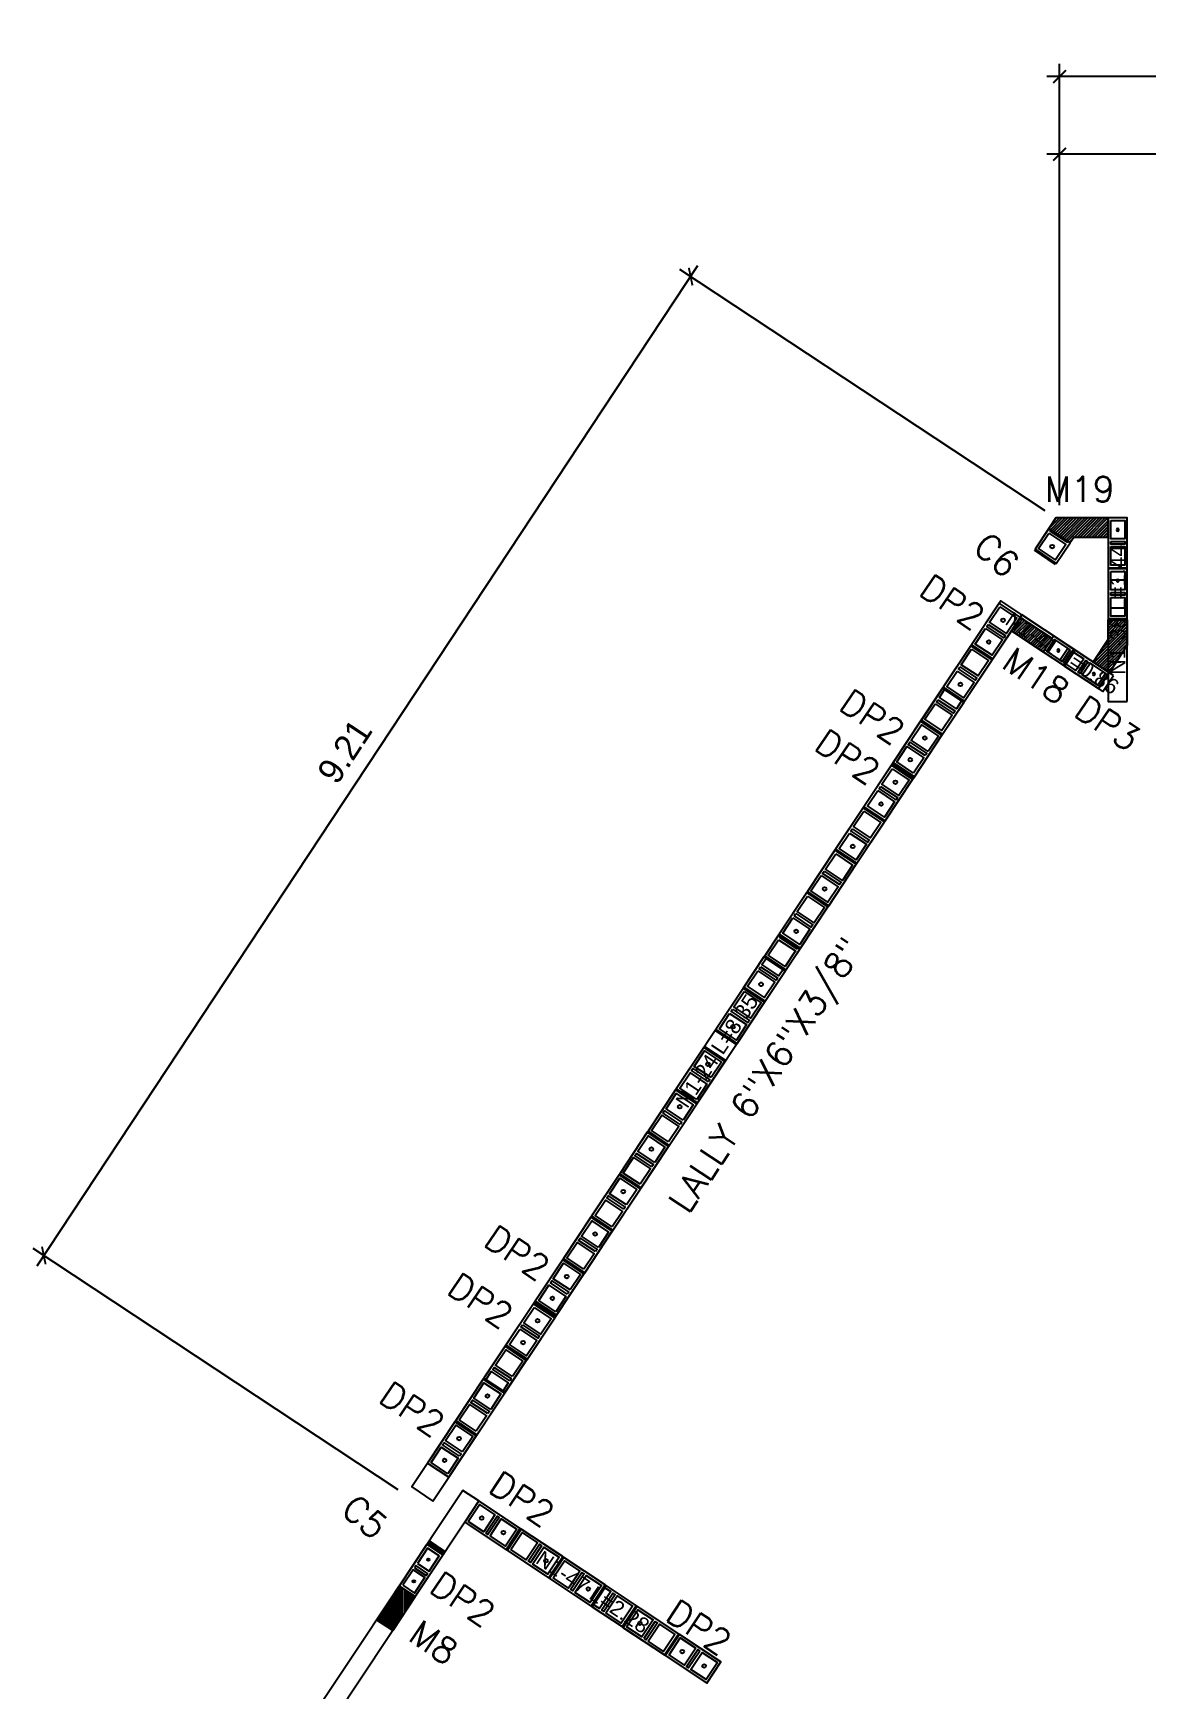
# Model space of a CAD drawing. Header units: metres. Extents: x -32.8 to 14.7, y -22.2 to 10.8.
# Drawn here: x -24.94 to -16.2, y -2.22 to 10.78 of the extents above; entities that cross this region are included whole.
import ezdxf
from ezdxf.enums import TextEntityAlignment as Align
from ezdxf.xclip import XClip

# ---------------------------------------------------------------- set-up
doc = ezdxf.new("R2010")
doc.units = ezdxf.units.M
doc.header["$XCLIPFRAME"] = 2
for name, color, linetype in [('block0.14', 1, 'Continuous'), ('BLOKS 008', 8, 'Continuous'), ('CUANT-MUROS-TEXTO', 7, 'Continuous'), ('hatch', 8, 'Continuous'), ('l1', 1, 'Continuous'), ('MOCHETAS 004', 4, 'Continuous'), ('N1 Muro de 15cm', 1, 'Continuous'), ('N1 Muro de 15cm - Vano puerta', 2, 'Continuous'), ('N1 Muro de 20cm', 5, 'Continuous'), ('S-hatch 002', 2, 'Continuous'), ('S-hatch008', 8, 'Continuous'), ('S-text 003', 3, 'Continuous'), ('TEX5', 4, 'Continuous')]:
    doc.layers.add(name, color=color, linetype=linetype)
doc.styles.add('ROMANS', font='romans')
doc.styles.add('ROTULOS', font='GOTHIC.TTF')
doc.styles.get("Standard").update_dxf_attribs({"font": 'arial.ttf'})
doc.dimstyles.new('DIM_100_2', dxfattribs={"dimtxt": 0.2, "dimasz": 0.1, "dimexe": 0.1, "dimexo": 0.1, "dimgap": 0.15, "dimtad": 1, "dimtxsty": 'ROTULOS', "dimblk": 'ARCHTICK', "dimcen": 0.1, "dimdle": 0.1, "dimclrd": 256, "dimclre": 256, "dimclrt": 1, "dimaunit": 1, "dimadec": 3, "dimazin": 3, "dimtfac": 1, "dimtix": 1, "dimtmove": 2, "dimatfit": 0, "dimldrblk": 'FLECHA', "dimfxl": 0.25, "dimtvp": 1, "dimlwd": -1, "dimlwe": -1})

# ---------------------------------------------------------------- blocks, each defined once
blk = doc.blocks.new('*U29')
at = {"color": 251}
blk.add_lwpolyline([(135.551, -9.528), (135.751, -9.528)], dxfattribs=at)
for points in [[(135.551, -9.928), (135.751, -9.928), (135.751, -9.538), (135.551, -9.538)], [(135.731, -9.703), (135.571, -9.703), (135.571, -9.558), (135.731, -9.558)], [(135.731, -9.743), (135.571, -9.743), (135.571, -9.723), (135.731, -9.723)], [(135.731, -9.908), (135.571, -9.908), (135.571, -9.763), (135.731, -9.763)]]:
    blk.add_lwpolyline(points, close=True)
at = {"color": 3}
for centre in [(135.651, -9.63), (135.651, -9.835)]:
    blk.add_circle(centre, 0.0144, dxfattribs=at)
blk = doc.blocks.new('*U40')
at = {"color": 251}
blk.add_lwpolyline([(135.551, -9.528), (135.751, -9.528)], dxfattribs=at)
for points in [[(135.551, -9.928), (135.751, -9.928), (135.751, -9.538), (135.551, -9.538)], [(135.731, -9.703), (135.571, -9.703), (135.571, -9.558), (135.731, -9.558)], [(135.731, -9.743), (135.571, -9.743), (135.571, -9.723), (135.731, -9.723)], [(135.731, -9.908), (135.571, -9.908), (135.571, -9.763), (135.731, -9.763)]]:
    blk.add_lwpolyline(points, close=True)
at = {"color": 3}
blk.add_circle((135.651, -9.63), 0.0144, dxfattribs=at)
blk = doc.blocks.new('*U41')
at = {"color": 251}
blk.add_lwpolyline([(135.551, -9.528), (135.751, -9.528)], dxfattribs=at)
for points in [[(135.551, -9.928), (135.751, -9.928), (135.751, -9.538), (135.551, -9.538)], [(135.731, -9.703), (135.571, -9.703), (135.571, -9.558), (135.731, -9.558)], [(135.731, -9.743), (135.571, -9.743), (135.571, -9.723), (135.731, -9.723)], [(135.731, -9.908), (135.571, -9.908), (135.571, -9.763), (135.731, -9.763)]]:
    blk.add_lwpolyline(points, close=True)
at = {"color": 3}
blk.add_circle((135.651, -9.63), 0.0144, dxfattribs=at)
blk = doc.blocks.new('*U28')
at = {"color": 251}
blk.add_lwpolyline([(135.551, -9.528), (135.751, -9.528)], dxfattribs=at)
for points in [[(135.551, -9.928), (135.751, -9.928), (135.751, -9.538), (135.551, -9.538)], [(135.731, -9.703), (135.571, -9.703), (135.571, -9.558), (135.731, -9.558)], [(135.731, -9.743), (135.571, -9.743), (135.571, -9.723), (135.731, -9.723)], [(135.731, -9.908), (135.571, -9.908), (135.571, -9.763), (135.731, -9.763)]]:
    blk.add_lwpolyline(points, close=True)
at = {"color": 3}
for centre in [(135.651, -9.63), (135.651, -9.835)]:
    blk.add_circle(centre, 0.0144, dxfattribs=at)
blk = doc.blocks.new('*U42')
at = {"color": 251}
blk.add_lwpolyline([(135.551, -9.528), (135.751, -9.528)], dxfattribs=at)
for points in [[(135.551, -9.928), (135.751, -9.928), (135.751, -9.538), (135.551, -9.538)], [(135.731, -9.703), (135.571, -9.703), (135.571, -9.558), (135.731, -9.558)], [(135.731, -9.743), (135.571, -9.743), (135.571, -9.723), (135.731, -9.723)], [(135.731, -9.908), (135.571, -9.908), (135.571, -9.763), (135.731, -9.763)]]:
    blk.add_lwpolyline(points, close=True)
at = {"color": 3}
blk.add_circle((135.651, -9.835), 0.0144, dxfattribs=at)
blk = doc.blocks.new('*U30')
at = {"color": 251}
blk.add_lwpolyline([(135.551, -9.528), (135.751, -9.528)], dxfattribs=at)
for points in [[(135.551, -9.928), (135.751, -9.928), (135.751, -9.538), (135.551, -9.538)], [(135.731, -9.703), (135.571, -9.703), (135.571, -9.558), (135.731, -9.558)], [(135.731, -9.743), (135.571, -9.743), (135.571, -9.723), (135.731, -9.723)], [(135.731, -9.908), (135.571, -9.908), (135.571, -9.763), (135.731, -9.763)]]:
    blk.add_lwpolyline(points, close=True)
blk = doc.blocks.new('*U43')
at = {"color": 251}
blk.add_lwpolyline([(135.551, -9.528), (135.751, -9.528)], dxfattribs=at)
for points in [[(135.551, -9.928), (135.751, -9.928), (135.751, -9.538), (135.551, -9.538)], [(135.731, -9.703), (135.571, -9.703), (135.571, -9.558), (135.731, -9.558)], [(135.731, -9.743), (135.571, -9.743), (135.571, -9.723), (135.731, -9.723)], [(135.731, -9.908), (135.571, -9.908), (135.571, -9.763), (135.731, -9.763)]]:
    blk.add_lwpolyline(points, close=True)
at = {"color": 3}
for centre in [(135.651, -9.63), (135.651, -9.835)]:
    blk.add_circle(centre, 0.0144, dxfattribs=at)
blk = doc.blocks.new('*U44')
at = {"color": 251}
blk.add_lwpolyline([(135.551, -9.528), (135.751, -9.528)], dxfattribs=at)
for points in [[(135.551, -9.928), (135.751, -9.928), (135.751, -9.538), (135.551, -9.538)], [(135.731, -9.703), (135.571, -9.703), (135.571, -9.558), (135.731, -9.558)], [(135.731, -9.743), (135.571, -9.743), (135.571, -9.723), (135.731, -9.723)], [(135.731, -9.908), (135.571, -9.908), (135.571, -9.763), (135.731, -9.763)]]:
    blk.add_lwpolyline(points, close=True)
at = {"color": 3}
blk.add_circle((135.651, -9.63), 0.0144, dxfattribs=at)
blk = doc.blocks.new('*U45')
at = {"color": 251}
blk.add_lwpolyline([(135.551, -9.528), (135.751, -9.528)], dxfattribs=at)
for points in [[(135.551, -9.928), (135.751, -9.928), (135.751, -9.538), (135.551, -9.538)], [(135.731, -9.703), (135.571, -9.703), (135.571, -9.558), (135.731, -9.558)], [(135.731, -9.743), (135.571, -9.743), (135.571, -9.723), (135.731, -9.723)], [(135.731, -9.908), (135.571, -9.908), (135.571, -9.763), (135.731, -9.763)]]:
    blk.add_lwpolyline(points, close=True)
at = {"color": 3}
blk.add_circle((135.651, -9.63), 0.0144, dxfattribs=at)
blk = doc.blocks.new('*U46')
at = {"color": 251}
blk.add_lwpolyline([(135.551, -9.528), (135.751, -9.528)], dxfattribs=at)
for points in [[(135.551, -9.928), (135.751, -9.928), (135.751, -9.538), (135.551, -9.538)], [(135.731, -9.703), (135.571, -9.703), (135.571, -9.558), (135.731, -9.558)], [(135.731, -9.743), (135.571, -9.743), (135.571, -9.723), (135.731, -9.723)], [(135.731, -9.908), (135.571, -9.908), (135.571, -9.763), (135.731, -9.763)]]:
    blk.add_lwpolyline(points, close=True)
blk = doc.blocks.new('*U47')
at = {"color": 251}
blk.add_lwpolyline([(135.551, -9.528), (135.751, -9.528)], dxfattribs=at)
for points in [[(135.551, -9.928), (135.751, -9.928), (135.751, -9.538), (135.551, -9.538)], [(135.731, -9.703), (135.571, -9.703), (135.571, -9.558), (135.731, -9.558)], [(135.731, -9.743), (135.571, -9.743), (135.571, -9.723), (135.731, -9.723)], [(135.731, -9.908), (135.571, -9.908), (135.571, -9.763), (135.731, -9.763)]]:
    blk.add_lwpolyline(points, close=True)
at = {"color": 3}
blk.add_circle((135.651, -9.63), 0.0144, dxfattribs=at)
blk = doc.blocks.new('*U48')
at = {"color": 251}
blk.add_lwpolyline([(135.551, -9.528), (135.751, -9.528)], dxfattribs=at)
for points in [[(135.551, -9.928), (135.751, -9.928), (135.751, -9.538), (135.551, -9.538)], [(135.731, -9.703), (135.571, -9.703), (135.571, -9.558), (135.731, -9.558)], [(135.731, -9.743), (135.571, -9.743), (135.571, -9.723), (135.731, -9.723)], [(135.731, -9.908), (135.571, -9.908), (135.571, -9.763), (135.731, -9.763)]]:
    blk.add_lwpolyline(points, close=True)
at = {"color": 3}
blk.add_circle((135.651, -9.63), 0.0144, dxfattribs=at)
blk = doc.blocks.new('*U49')
at = {"color": 251}
blk.add_lwpolyline([(135.551, -9.528), (135.751, -9.528)], dxfattribs=at)
for points in [[(135.551, -9.928), (135.751, -9.928), (135.751, -9.538), (135.551, -9.538)], [(135.731, -9.703), (135.571, -9.703), (135.571, -9.558), (135.731, -9.558)], [(135.731, -9.743), (135.571, -9.743), (135.571, -9.723), (135.731, -9.723)], [(135.731, -9.908), (135.571, -9.908), (135.571, -9.763), (135.731, -9.763)]]:
    blk.add_lwpolyline(points, close=True)
at = {"color": 3}
blk.add_circle((135.651, -9.63), 0.0144, dxfattribs=at)
blk = doc.blocks.new('*U50')
at = {"color": 251}
blk.add_lwpolyline([(135.551, -9.528), (135.751, -9.528)], dxfattribs=at)
for points in [[(135.551, -9.928), (135.751, -9.928), (135.751, -9.538), (135.551, -9.538)], [(135.731, -9.703), (135.571, -9.703), (135.571, -9.558), (135.731, -9.558)], [(135.731, -9.743), (135.571, -9.743), (135.571, -9.723), (135.731, -9.723)], [(135.731, -9.908), (135.571, -9.908), (135.571, -9.763), (135.731, -9.763)]]:
    blk.add_lwpolyline(points, close=True)
at = {"color": 3}
blk.add_circle((135.651, -9.63), 0.0144, dxfattribs=at)
blk = doc.blocks.new('*U51')
at = {"color": 251}
blk.add_lwpolyline([(135.551, -9.528), (135.751, -9.528)], dxfattribs=at)
for points in [[(135.551, -9.928), (135.751, -9.928), (135.751, -9.538), (135.551, -9.538)], [(135.731, -9.703), (135.571, -9.703), (135.571, -9.558), (135.731, -9.558)], [(135.731, -9.743), (135.571, -9.743), (135.571, -9.723), (135.731, -9.723)], [(135.731, -9.908), (135.571, -9.908), (135.571, -9.763), (135.731, -9.763)]]:
    blk.add_lwpolyline(points, close=True)
at = {"color": 3}
for centre in [(135.651, -9.63), (135.651, -9.835)]:
    blk.add_circle(centre, 0.0144, dxfattribs=at)
blk = doc.blocks.new('*U52')
at = {"color": 251}
blk.add_lwpolyline([(135.551, -9.528), (135.751, -9.528)], dxfattribs=at)
for points in [[(135.551, -9.928), (135.751, -9.928), (135.751, -9.538), (135.551, -9.538)], [(135.731, -9.703), (135.571, -9.703), (135.571, -9.558), (135.731, -9.558)], [(135.731, -9.743), (135.571, -9.743), (135.571, -9.723), (135.731, -9.723)], [(135.731, -9.908), (135.571, -9.908), (135.571, -9.763), (135.731, -9.763)]]:
    blk.add_lwpolyline(points, close=True)
at = {"color": 3}
blk.add_circle((135.651, -9.63), 0.0144, dxfattribs=at)
blk = doc.blocks.new('*U53')
at = {"color": 251}
blk.add_lwpolyline([(135.551, -9.528), (135.751, -9.528)], dxfattribs=at)
for points in [[(135.551, -9.928), (135.751, -9.928), (135.751, -9.538), (135.551, -9.538)], [(135.731, -9.703), (135.571, -9.703), (135.571, -9.558), (135.731, -9.558)], [(135.731, -9.743), (135.571, -9.743), (135.571, -9.723), (135.731, -9.723)], [(135.731, -9.908), (135.571, -9.908), (135.571, -9.763), (135.731, -9.763)]]:
    blk.add_lwpolyline(points, close=True)
blk = doc.blocks.new('*U54')
at = {"color": 251}
blk.add_lwpolyline([(135.551, -9.528), (135.751, -9.528)], dxfattribs=at)
for points in [[(135.551, -9.928), (135.751, -9.928), (135.751, -9.538), (135.551, -9.538)], [(135.731, -9.703), (135.571, -9.703), (135.571, -9.558), (135.731, -9.558)], [(135.731, -9.743), (135.571, -9.743), (135.571, -9.723), (135.731, -9.723)], [(135.731, -9.908), (135.571, -9.908), (135.571, -9.763), (135.731, -9.763)]]:
    blk.add_lwpolyline(points, close=True)
at = {"color": 3}
for centre in [(135.651, -9.63), (135.651, -9.835)]:
    blk.add_circle(centre, 0.0144, dxfattribs=at)
blk = doc.blocks.new('*U55')
at = {"color": 251}
blk.add_lwpolyline([(135.551, -9.528), (135.751, -9.528)], dxfattribs=at)
for points in [[(135.551, -9.928), (135.751, -9.928), (135.751, -9.538), (135.551, -9.538)], [(135.731, -9.703), (135.571, -9.703), (135.571, -9.558), (135.731, -9.558)], [(135.731, -9.743), (135.571, -9.743), (135.571, -9.723), (135.731, -9.723)], [(135.731, -9.908), (135.571, -9.908), (135.571, -9.763), (135.731, -9.763)]]:
    blk.add_lwpolyline(points, close=True)
at = {"color": 3}
blk.add_circle((135.651, -9.63), 0.0144, dxfattribs=at)
blk = doc.blocks.new('*U56')
at = {"color": 251}
blk.add_lwpolyline([(135.551, -9.528), (135.751, -9.528)], dxfattribs=at)
for points in [[(135.551, -9.928), (135.751, -9.928), (135.751, -9.538), (135.551, -9.538)], [(135.731, -9.703), (135.571, -9.703), (135.571, -9.558), (135.731, -9.558)], [(135.731, -9.743), (135.571, -9.743), (135.571, -9.723), (135.731, -9.723)], [(135.731, -9.908), (135.571, -9.908), (135.571, -9.763), (135.731, -9.763)]]:
    blk.add_lwpolyline(points, close=True)
at = {"color": 3}
blk.add_circle((135.651, -9.63), 0.0144, dxfattribs=at)
blk = doc.blocks.new('*U57')
at = {"color": 251}
blk.add_lwpolyline([(135.551, -9.528), (135.751, -9.528)], dxfattribs=at)
for points in [[(135.551, -9.928), (135.751, -9.928), (135.751, -9.538), (135.551, -9.538)], [(135.731, -9.703), (135.571, -9.703), (135.571, -9.558), (135.731, -9.558)], [(135.731, -9.743), (135.571, -9.743), (135.571, -9.723), (135.731, -9.723)], [(135.731, -9.908), (135.571, -9.908), (135.571, -9.763), (135.731, -9.763)]]:
    blk.add_lwpolyline(points, close=True)
at = {"color": 3}
blk.add_circle((135.651, -9.63), 0.0144, dxfattribs=at)
blk = doc.blocks.new('*U58')
blk.add_line((135.751, -9.733), (135.551, -9.733))
at = {"color": 251}
blk.add_lwpolyline([(135.551, -9.528), (135.751, -9.528)], dxfattribs=at)
for points in [[(135.751, -9.733), (135.751, -9.538), (135.551, -9.538), (135.551, -9.733)], [(135.571, -9.733), (135.571, -9.723), (135.731, -9.723), (135.731, -9.733)]]:
    blk.add_lwpolyline(points)
blk.add_lwpolyline([(135.731, -9.703), (135.571, -9.703), (135.571, -9.558), (135.731, -9.558)], close=True)
blk = doc.blocks.new('*U59')
at = {"color": 251}
blk.add_lwpolyline([(135.551, -9.528), (135.751, -9.528)], dxfattribs=at)
for points in [[(135.551, -9.928), (135.751, -9.928), (135.751, -9.538), (135.551, -9.538)], [(135.731, -9.703), (135.571, -9.703), (135.571, -9.558), (135.731, -9.558)], [(135.731, -9.743), (135.571, -9.743), (135.571, -9.723), (135.731, -9.723)], [(135.731, -9.908), (135.571, -9.908), (135.571, -9.763), (135.731, -9.763)]]:
    blk.add_lwpolyline(points, close=True)
at = {"color": 3}
blk.add_circle((135.651, -9.63), 0.0144, dxfattribs=at)
blk = doc.blocks.new('*U60')
at = {"color": 251}
blk.add_lwpolyline([(135.551, -9.528), (135.751, -9.528)], dxfattribs=at)
for points in [[(135.551, -9.928), (135.751, -9.928), (135.751, -9.538), (135.551, -9.538)], [(135.731, -9.703), (135.571, -9.703), (135.571, -9.558), (135.731, -9.558)], [(135.731, -9.743), (135.571, -9.743), (135.571, -9.723), (135.731, -9.723)], [(135.731, -9.908), (135.571, -9.908), (135.571, -9.763), (135.731, -9.763)]]:
    blk.add_lwpolyline(points, close=True)
at = {"color": 3}
blk.add_circle((135.651, -9.63), 0.0144, dxfattribs=at)
blk = doc.blocks.new('*U67')
for points in [[(-0.075, 0.4), (0.075, 0.4), (0.075, 0.01), (-0.075, 0.01)], [(0.055, 0.38), (-0.055, 0.38), (-0.055, 0.235), (0.055, 0.235)], [(0.055, 0.215), (-0.055, 0.215), (-0.055, 0.195), (0.055, 0.195)], [(0.055, 0.175), (-0.055, 0.175), (-0.055, 0.03), (0.055, 0.03)]]:
    blk.add_lwpolyline(points, close=True)
at = {"color": 251}
blk.add_lwpolyline([(-0.075, 0), (0.075, 0)], dxfattribs=at)
at = {"color": 3}
for centre in [(0, 0.307), (0, 0.102)]:
    blk.add_circle(centre, 0.00953, dxfattribs=at)
blk = doc.blocks.new('*U325')
blk.add_line((135.751, -9.733), (135.551, -9.733))
at = {"color": 251}
blk.add_lwpolyline([(135.551, -9.528), (135.751, -9.528)], dxfattribs=at)
for points in [[(135.751, -9.733), (135.751, -9.538), (135.551, -9.538), (135.551, -9.733)], [(135.571, -9.733), (135.571, -9.723), (135.731, -9.723), (135.731, -9.733)]]:
    blk.add_lwpolyline(points)
blk.add_lwpolyline([(135.731, -9.703), (135.571, -9.703), (135.571, -9.558), (135.731, -9.558)], close=True)
at = {"color": 3}
blk.add_circle((135.651, -9.63), 0.0144, dxfattribs=at)
blk = doc.blocks.new('*U181')
for points in [[(-0.075, 0.4), (0.075, 0.4), (0.075, 0.01), (-0.075, 0.01)], [(0.055, 0.38), (-0.055, 0.38), (-0.055, 0.235), (0.055, 0.235)], [(0.055, 0.215), (-0.055, 0.215), (-0.055, 0.195), (0.055, 0.195)], [(0.055, 0.175), (-0.055, 0.175), (-0.055, 0.03), (0.055, 0.03)]]:
    blk.add_lwpolyline(points, close=True)
at = {"color": 251}
blk.add_lwpolyline([(-0.075, 0), (0.075, 0)], dxfattribs=at)
at = {"color": 3}
blk.add_circle((0, 0.307), 0.00953, dxfattribs=at)
blk = doc.blocks.new('*U326')
for points in [[(-0.075, 0.4), (0.075, 0.4), (0.075, 0.21), (-0.075, 0.21)], [(0.055, 0.38), (-0.055, 0.38), (-0.055, 0.235), (0.055, 0.235)]]:
    blk.add_lwpolyline(points, close=True)
at = {"color": 251}
blk.add_lwpolyline([(-0.075, 0.2), (0.075, 0.2)], dxfattribs=at)
blk.add_lwpolyline([(0.055, 0.21), (0.055, 0.215), (-0.055, 0.215), (-0.055, 0.21)])
at = {"color": 3}
blk.add_circle((0, 0.307), 0.00953, dxfattribs=at)
blk = doc.blocks.new('*U327')
for points in [[(-0.075, 0.4), (0.075, 0.4), (0.075, 0.01), (-0.075, 0.01)], [(0.055, 0.38), (-0.055, 0.38), (-0.055, 0.235), (0.055, 0.235)], [(0.055, 0.215), (-0.055, 0.215), (-0.055, 0.195), (0.055, 0.195)], [(0.055, 0.175), (-0.055, 0.175), (-0.055, 0.03), (0.055, 0.03)]]:
    blk.add_lwpolyline(points, close=True)
at = {"color": 3}
blk.add_circle((0, 0.307), 0.00953, dxfattribs=at)
blk = doc.blocks.new('_ArchTick')
at = {"color": 0, "linetype": 'ByBlock', "lineweight": -2, "const_width": 0.15}
blk.add_lwpolyline([(-0.5, -0.5), (0.5, 0.5)], dxfattribs=at)
blk = doc.blocks.new('*D339')
at = {"layer": 'Defpoints', "color": 0, "transparency": 16777216}
for p in [(-16.882, 10.434), (-11.386, 10.191), (-16.882, 9.825)]:
    blk.add_point(p, dxfattribs=at)
at = {"layer": 'l1', "transparency": 16777216}
for p, q in [((-16.882, 9.925), (-16.882, 10.534)), ((-11.386, 10.291), (-11.386, 10.534)), ((-11.286, 10.434), (-16.982, 10.434))]:
    blk.add_line(p, q, dxfattribs=at)
at = {"layer": 'l1', "linetype": 'ByBlock', "transparency": 16777216, "xscale": 0.1, "yscale": 0.1, "zscale": 0.1, "rotation": 180}
blk.add_blockref('_ArchTick', (-16.882, 10.434), dxfattribs=at)
at = {"layer": 'l1', "linetype": 'ByBlock', "transparency": 16777216, "xscale": 0.1, "yscale": 0.1, "zscale": 0.1}
blk.add_blockref('_ArchTick', (-11.386, 10.434), dxfattribs=at)
at = {"layer": 'l1', "color": 1, "transparency": 16777216, "insert": (-14.134, 10.644), "char_height": 0.2, "attachment_point": 5, "style": 'ROTULOS'}
blk.add_mtext('\\A1;5.50', dxfattribs=at)
blk = doc.blocks.new('FLECHA')
h = blk.add_hatch(color=256)
edge = h.paths.add_edge_path()
edge.add_line((-0.76, -0.72), (-0.35, 0))
edge.add_line((-0.35, 0), (-0.76, 0.72))
edge.add_arc((-0.63, 0.79), 0.15, 30, 210, ccw=False)
edge.add_line((-0.5, 0.87), (0, 0))
edge.add_line((0, 0), (-0.5, -0.87))
edge.add_arc((-0.63, -0.79), 0.15, 150, 330, ccw=False)
blk.add_line((-0.35, 0), (-1.83, 0))
blk.add_lwpolyline([(-0.76, -0.72), (-0.35, 0), (-0.76, 0.72, -1), (-0.5, 0.87), (0, 0), (-0.5, -0.87, -1)], format="xyb", close=True)
blk = doc.blocks.new('*D340')
at = {"layer": 'Defpoints', "color": 0, "transparency": 16777216}
for p in [(-16.882, 9.825), (-11.386, 9.825), (-16.882, 6.971)]:
    blk.add_point(p, dxfattribs=at)
at = {"layer": 'l1', "transparency": 16777216}
for p, q in [((-16.882, 7.071), (-16.882, 9.925)), ((-11.386, 9.925), (-11.386, 9.925)), ((-11.286, 9.825), (-16.982, 9.825))]:
    blk.add_line(p, q, dxfattribs=at)
at = {"layer": 'l1', "linetype": 'ByBlock', "transparency": 16777216, "xscale": 0.1, "yscale": 0.1, "zscale": 0.1, "rotation": 180}
blk.add_blockref('_ArchTick', (-16.882, 9.825), dxfattribs=at)
at = {"layer": 'l1', "linetype": 'ByBlock', "transparency": 16777216, "xscale": 0.1, "yscale": 0.1, "zscale": 0.1}
blk.add_blockref('_ArchTick', (-11.386, 9.825), dxfattribs=at)
at = {"layer": 'l1', "color": 1, "transparency": 16777216, "insert": (-14.134, 10.025), "char_height": 0.2, "attachment_point": 5, "style": 'ROTULOS'}
blk.add_mtext('\\A1;5.50', dxfattribs=at)
blk = doc.blocks.new('*D342')
at = {"layer": 'Defpoints', "color": 0, "transparency": 16777216}
for p in [(-16.912, 6.971), (-24.853, 1.184), (-21.988, -0.71)]:
    blk.add_point(p, dxfattribs=at)
at = {"layer": 'l1', "transparency": 16777216}
for p, q in [((-19.722, 8.949), (-24.908, 1.1)), ((-16.995, 7.027), (-19.861, 8.92)), ((-22.071, -0.655), (-24.937, 1.239))]:
    blk.add_line(p, q, dxfattribs=at)
at = {"layer": 'l1', "linetype": 'ByBlock', "transparency": 16777216, "xscale": 0.1, "yscale": 0.1, "zscale": 0.1}
for p, rotation in [((-19.777, 8.865), 56.54236161265553), ((-24.853, 1.184), 236.5423616126555)]:
    blk.add_blockref('_ArchTick', p, dxfattribs=dict(at, rotation=rotation))
at = {"layer": 'l1', "color": 1, "transparency": 16777216, "insert": (-22.491, 5.14), "char_height": 0.2, "attachment_point": 5, "rotation": 56.5424, "style": 'ROTULOS'}
blk.add_mtext('\\A1;9.21', dxfattribs=at)

msp = doc.modelspace()

# ---------------------------------------------------------------- hatches: boundary and pattern name
at = {"layer": 'hatch'}
h = msp.add_hatch(dxfattribs=at)
h.set_pattern_fill('HONEY', color=256, scale=0.0025, angle=70.3054)
h.set_pattern_definition([(70.3054407, (2031.3024825, -4103.8745954), (-0.002459484684, 0.013526368819), [0.0079375, -0.015875]), (190.3054407, (2031.3024825, -4103.8745954), (-0.010484436676, -0.008893160626), [0.0079375, -0.015875]), (130.3054407, (2031.3024825, -4103.8745954), (-0.01294392136, 0.004633208193), [-0.015875, 0.0079375])])
h.paths.add_polyline_path([(-18.202, 5.03), (-18.036, 4.919), (-18.021, 4.941), (-18.188, 5.052)])
h = msp.add_hatch(dxfattribs=at)
h.set_pattern_fill('HONEY', color=256, scale=0.0025, angle=250.3054)
h.set_pattern_definition([(250.3054407, (-2070.334725, 4109.619985), (0.002459484684, -0.013526368819), [0.0079375, -0.015875]), (10.3054407, (-2070.334725, 4109.619985), (0.010484436676, 0.008893160626), [0.0079375, -0.015875]), (310.3054407, (-2070.334725, 4109.619985), (0.01294392136, -0.004633208193), [-0.015875, 0.0079375])])
h.paths.add_polyline_path([(-20.83, 0.716), (-20.997, 0.826), (-21.011, 0.804), (-20.844, 0.694)])
h = msp.add_hatch(dxfattribs=at)
h.set_pattern_fill('HONEY', color=256, scale=0.0025, angle=70.3054)
h.set_pattern_definition([(70.3054407, (2027.6635426, -4109.9812114), (-0.002459484684, 0.013526368819), [0.0079375, -0.015875]), (190.3054407, (2027.6635426, -4109.9812114), (-0.010484436676, -0.008893160626), [0.0079375, -0.015875]), (130.3054407, (2027.6635426, -4109.9812114), (-0.01294392136, 0.004633208193), [-0.015875, 0.0079375])])
h.paths.add_polyline_path([(-21.841, -1.077), (-21.716, -1.16), (-21.702, -1.138), (-21.827, -1.055)])
at = {"layer": 'S-hatch 002'}
h = msp.add_hatch(dxfattribs=at)
h.set_pattern_fill('ANSI31', color=256, scale=0.005)
h.set_pattern_definition([(45, (-0.020819, 0.01384), (-0.01122532, 0.01122532), [])])
h.paths.add_polyline_path([(-16.912, 6.971), (-16.967, 6.888), (-16.95, 6.877), (-16.817, 6.788), (-16.801, 6.777), (-16.771, 6.821), (-16.501, 6.821), (-16.501, 6.971)])
h = msp.add_hatch(dxfattribs=at)
h.set_pattern_fill('ANSI31', color=256, scale=0.005)
h.paths.add_polyline_path([(-17.219, 6.148), (-17.407, 5.865), (-17.573, 5.976), (-17.579, 5.968), (-17.412, 5.857)])
h = msp.add_hatch(dxfattribs=at)
h.set_pattern_fill('ANSI31', color=256, scale=0.005)
h.set_pattern_definition([(45, (0.015284, 0.011888), (-0.01122532, 0.01122532), [])])
h.paths.add_polyline_path([(-17.191, 6.19), (-17.26, 6.086), (-17.01, 5.92), (-16.941, 6.024)])
h = msp.add_hatch(dxfattribs=at)
h.set_pattern_fill('ANSI31', color=256, scale=0.005)
h.set_pattern_definition([(45, (-0.05, -0.075216), (-0.01122532, 0.01122532), [])])
h.paths.add_polyline_path([(-16.351, 5.972), (-16.351, 6.171), (-16.501, 6.171), (-16.501, 6.017), (-16.619, 5.84), (-16.494, 5.757)])
h = msp.add_hatch(dxfattribs=at)
h.set_pattern_fill('ANSI31', color=256, scale=0.005, angle=45)
h.set_pattern_definition([(90, (2.392085, 3.598576), (-0.015875, 0), [])])
h.paths.add_polyline_path([(-21.938, -1.493), (-22.115, -1.76), (-22.24, -1.677), (-22.203, -1.62), (-22.063, -1.41)])

# ---------------------------------------------------------------- linework, layer by layer
at = {"layer": 'hatch'}
for points in [[(-18.202, 5.03), (-18.036, 4.919), (-18.021, 4.941), (-18.188, 5.052)], [(-20.83, 0.716), (-20.997, 0.826), (-21.011, 0.804), (-20.844, 0.694)], [(-21.841, -1.077), (-21.716, -1.16), (-21.702, -1.138), (-21.827, -1.055)]]:
    msp.add_lwpolyline(points, close=True, dxfattribs=at)
at = {"layer": 'MOCHETAS 004'}
for points in [[(-16.801, 6.777), (-16.771, 6.821), (-16.501, 6.821), (-16.501, 6.971), (-16.912, 6.971), (-16.967, 6.888), (-16.801, 6.777)], [(-17.26, 6.086), (-17.01, 5.92), (-16.941, 6.024), (-17.191, 6.19), (-17.253, 6.096)], [(-16.501, 6.171), (-16.351, 6.171), (-16.351, 5.972), (-16.351, 5.972), (-16.494, 5.757), (-16.619, 5.84), (-16.501, 6.017), (-16.501, 6.171)], [(-16.501, 6.017), (-16.556, 5.934)], [(-21.938, -1.493), (-22.115, -1.76), (-22.24, -1.677), (-22.063, -1.41), (-21.938, -1.493)]]:
    msp.add_lwpolyline(points, dxfattribs=at)
at = {"layer": 'N1 Muro de 15cm'}
for points in [[(-16.351, 5.532), (-16.351, 6.971), (-16.501, 6.971), (-16.501, 5.532)], [(-16.459, 5.734), (-17.177, 6.211), (-17.26, 6.086), (-16.542, 5.609)], [(-21.938, -1.493), (-21.439, -0.742), (-21.564, -0.659), (-22.063, -1.41)]]:
    msp.add_lwpolyline(points, close=True, dxfattribs=at)
at = {"layer": 'N1 Muro de 15cm - Vano puerta'}
msp.add_lwpolyline([(-22.781, -2.761), (-21.938, -1.493), (-22.063, -1.41), (-22.906, -2.678)], close=True, dxfattribs=at)
at = {"layer": 'N1 Muro de 20cm'}
for points in [[(-21.799, -0.743), (-17.177, 6.211), (-17.344, 6.322), (-21.965, -0.632)], [(-19.539, -2.005), (-21.439, -0.742), (-21.55, -0.909), (-19.65, -2.172)]]:
    msp.add_lwpolyline(points, close=True, dxfattribs=at)

# ---------------------------------------------------------------- block references
at = {"layer": 'block0.14'}
for name, p, rotation in [('*U51', (90.198, -77.119), 146.3853413338136), ('*U52', (89.976, -77.452), 146.3853413338136), ('*U51', (-125.576, 88.361), 326.3853413338136), ('*U43', (86.544, -82.616), 146.3853413338136), ('*U44', (-129.008, 83.198), 326.3853413338137), ('*U43', (-129.23, 82.864), 326.3853413338137), ('*U29', (61.869, 106.647), 236.3861773542884), ('*U40', (62.202, 106.426), 236.3861773542884), ('*U41', (62.535, 106.204), 236.3861773542884), ('*U42', (63.111, 105.821), 236.3860086540246), ('*U28', (-102.958, -109.561), 56.38600865402469)]:
    msp.add_blockref(name, p, dxfattribs=dict(at, rotation=rotation))
ref = msp.add_blockref('*U53', (89.804, -77.71), dxfattribs=dict(at, rotation=146.3853413338095))
XClip(ref).set_block_clipping_path([(135.5512207146, -9.8375452362), (135.7512132548, -9.5275452363)])
ref = msp.add_blockref('*U46', (-128.837, 83.456), dxfattribs=dict(at, rotation=326.3853413338095))
XClip(ref).set_block_clipping_path([(135.5512207146, -9.8375452362), (135.7512132548, -9.5275452363)])
ref = msp.add_blockref('*U30', (62.781, 106.041), dxfattribs=dict(at, rotation=236.3847000562619))
XClip(ref).set_block_clipping_path([(135.5512207146, -9.8190501324), (135.7512132548, -9.5275452363)])
at = {"layer": 'BLOKS 008', "xscale": -1, "rotation": 56.3860430344777}
msp.add_blockref('*U326', (-16.636, 5.761), dxfattribs=at)
at = {"layer": 'BLOKS 008'}
ref = msp.add_blockref('*U327', (-16.869, 5.916), dxfattribs=dict(at, xscale=-1, rotation=236.3860755687042))
XClip(ref).set_block_clipping_path([(-0.0750000001, 0.0798610639), (0.0749999999, 0.4)])
for name, p, rotation in [('*U54', (89.353, -78.39), 146.3853413338136), ('*U55', (89.131, -78.723), 146.3853413338136), ('*U56', (88.91, -79.056), 146.3853413338136), ('*U57', (88.688, -79.389), 146.3853413338136), ('*U58', (88.575, -79.56), 146.3853413338136), ('*U59', (88.191, -80.138), 146.3853413338136), ('*U50', (-127.278, 85.801), 326.3853413338137), ('*U49', (-127.499, 85.468), 326.3853413338137), ('*U48', (-127.721, 85.135), 326.3853413338137), ('*U47', (-127.942, 84.802), 326.3853413338137), ('*U45', (-128.163, 84.469), 326.3853413338137), ('*U43', (-128.385, 84.135), 326.3853413338137), ('*U67', (-21.779, -1.118), 146.3849221226777)]:
    msp.add_blockref(name, p, dxfattribs=dict(at, rotation=rotation))
ref = msp.add_blockref('*U60', (88.412, -79.805), dxfattribs=dict(at, rotation=146.3853413338095))
XClip(ref).set_block_clipping_path([(135.5512561514, -9.8213751197), (135.7512132548, -9.5275452363)])
at = {"layer": 'S-hatch008', "rotation": 146.3853413338136}
msp.add_blockref('*U325', (90.696, -76.37), dxfattribs=at)
at = {"layer": 'S-hatch008', "xscale": -1}
for p in [(-16.426, 6.571), (-16.426, 6.171)]:
    msp.add_blockref('*U181', p, dxfattribs=at)

# ---------------------------------------------------------------- texts
at = {"layer": 'CUANT-MUROS-TEXTO'}
for s, rotation, p in [('N1-38 L=1.44', 90, (-16.426, 6.251)), ('N1-41 L=0.86', -33.6179, (-16.86, 5.91)), ('N1-24 L=8.35', 56.3938, (-19.571, 2.789)), ('N1-47 L=2.28', -33.6179, (-20.544, -1.457))]:
    msp.add_text(s, height=0.12, rotation=rotation, dxfattribs=at).set_placement(p, align=Align.MIDDLE_CENTER)
at = {"layer": 'S-text 003', "style": 'ROMANS'}
msp.add_text('M19', height=0.2, dxfattribs=at).set_placement((-16.45, 7.097), align=Align.RIGHT)
for s, p in [('DP2', (-17.56, 6.079)), ('M18', (-16.895, 5.496)), ('DP2', (-18.187, 5.178)), ('DP3', (-16.342, 5.128)), ('DP2', (-18.381, 4.864)), ('DP2', (-20.974, 0.973)), ('DP2', (-21.262, 0.597)), ('DP2', (-21.798, -0.254)), ('DP2', (-20.937, -0.959)), ('DP2', (-21.401, -1.745)), ('DP2', (-19.548, -1.966)), ('M8', (-21.693, -2.041))]:
    msp.add_text(s, height=0.2, rotation=325.8929, dxfattribs=at).set_placement(p, align=Align.RIGHT)
at = {"layer": 'TEX5', "style": 'ROMANS'}
for s, rotation, p in [('C6', 317.9108, (-17.312, 6.489)), ('LALLY 6"X6"X3/8"', 56.5218, (-18.413, 3.594)), ('C5', 319.7187, (-22.264, -1.058))]:
    msp.add_text(s, height=0.2, rotation=rotation, dxfattribs=at).set_placement(p, align=Align.RIGHT)

# ---------------------------------------------------------------- dimensions: what is measured, and where the dimension line sits
at = {"layer": 'l1'}
for base, p1, p2, picture, middle in [((-16.882, 10.434), (-11.386, 10.191), (-16.882, 9.825), '*D339', (-14.134, 10.644)), ((-16.882, 9.825), (-11.386, 9.825), (-16.882, 6.971), '*D340', (-14.134, 10.025))]:
    dim = msp.add_linear_dim(base=base, p1=p1, p2=p2, dimstyle='DIM_100_2', dxfattribs=at)
    dim.commit()
    dim.dimension.update_dxf_attribs({"geometry": picture, "text_midpoint": middle})
dim = msp.add_aligned_dim(p1=(-16.912, 6.971), p2=(-21.988, -0.71), distance=-3.435, dimstyle='DIM_100_2', dxfattribs=at)
dim.commit()
dim.dimension.update_dxf_attribs({"geometry": '*D342', "text_midpoint": (-22.491, 5.14)})

doc.saveas('drawing.dxf')
